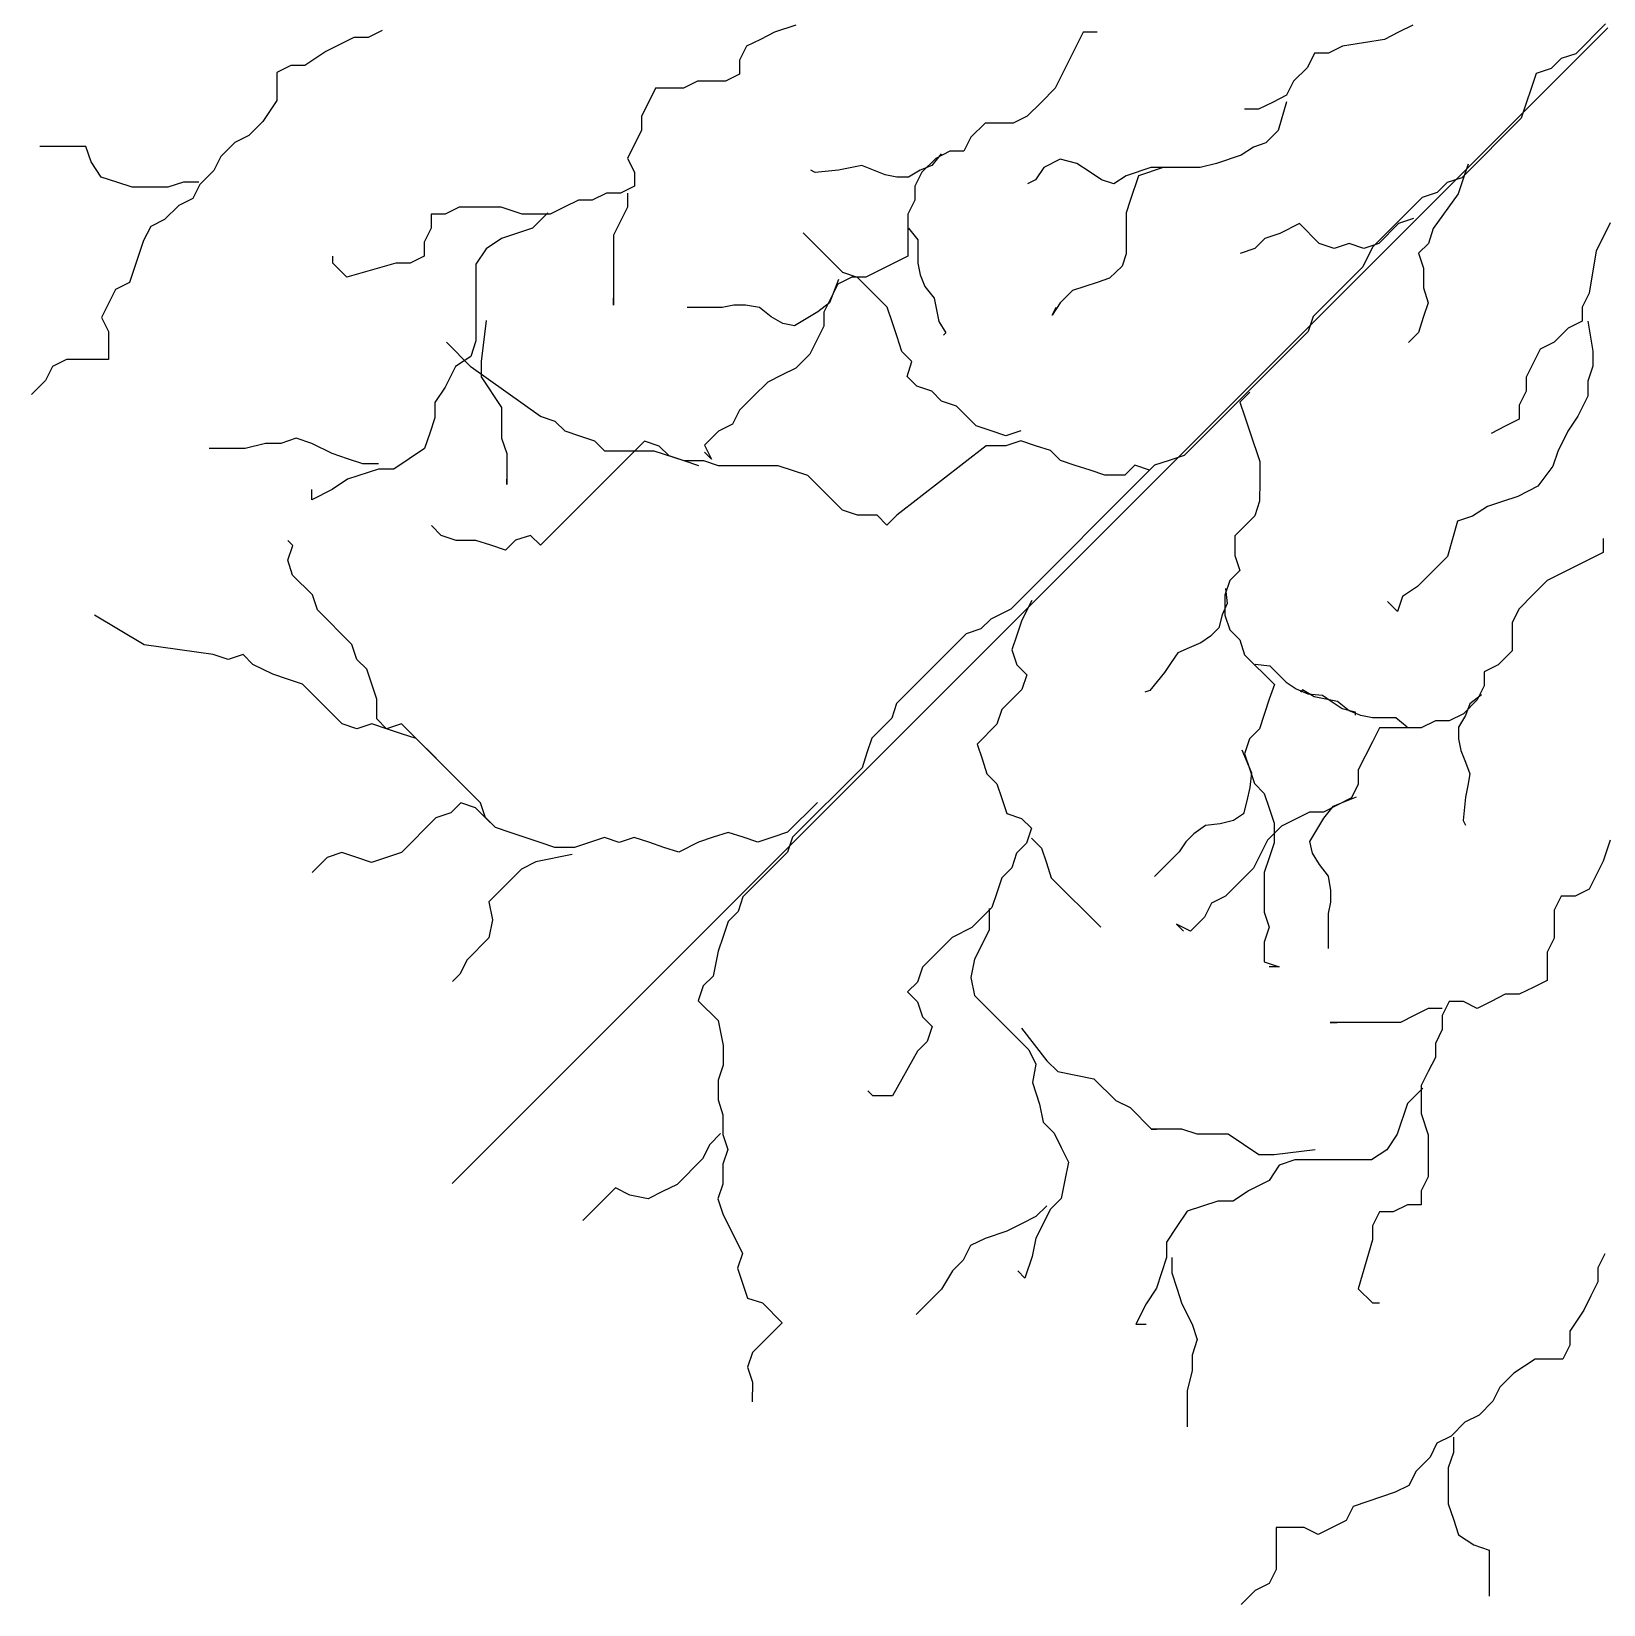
# Model space of a CAD drawing. Header units: millimetres. Extents: x 316.65 to 319.65, y 2570.14 to 2573.14.
# Drawn here: x 316.705 to 318.148, y 2570.192 to 2571.636 of the extents above; entities that cross this region are included whole.
import ezdxf

# ---------------------------------------------------------------- set-up
doc = ezdxf.new("R2010")
doc.units = ezdxf.units.MM
doc.header["$LTSCALE"] = 10
doc.layers.add('Vegetais', color=94, linetype='Continuous')

msp = doc.modelspace()

# ---------------------------------------------------------------- linework, layer by layer
at = {"layer": 'Vegetais'}
for p, q in [((317.027, 2571.6364), (317.0141, 2571.63)), ((317.3874, 2571.6349), (317.3745, 2571.6284)), ((317.4067, 2571.6413), (317.3874, 2571.6349)), ((317.6706, 2571.6349), (317.6641, 2571.622)), ((317.6834, 2571.6349), (317.6706, 2571.6349)), ((317.9602, 2571.6349), (317.9473, 2571.6284)), ((317.9731, 2571.6413), (317.9602, 2571.6349)), ((316.9883, 2571.6236), (316.9755, 2571.6172)), ((317.0012, 2571.63), (316.9883, 2571.6236)), ((317.0141, 2571.63), (317.0012, 2571.63)), ((317.3616, 2571.622), (317.3552, 2571.6092)), ((317.3745, 2571.6284), (317.3616, 2571.622)), ((317.6641, 2571.622), (317.6577, 2571.6092)), ((317.9087, 2571.622), (317.8958, 2571.6156)), ((317.9473, 2571.6284), (317.9087, 2571.622)), ((316.9433, 2571.6043), (316.9304, 2571.5979)), ((316.9562, 2571.6043), (316.9433, 2571.6043)), ((316.9755, 2571.6172), (316.9562, 2571.6043)), ((317.3552, 2571.6092), (317.3552, 2571.5963)), ((317.6577, 2571.6092), (317.6448, 2571.5835)), ((317.883, 2571.6156), (317.8765, 2571.6027)), ((317.8958, 2571.6156), (317.883, 2571.6156)), ((316.9304, 2571.5979), (316.9304, 2571.5722)), ((317.3166, 2571.5899), (317.3037, 2571.5835)), ((317.3423, 2571.5899), (317.3166, 2571.5899)), ((317.3552, 2571.5963), (317.3423, 2571.5899)), ((317.8637, 2571.5899), (317.8572, 2571.5771)), ((317.8765, 2571.6027), (317.8637, 2571.5899)), ((317.278, 2571.5835), (317.2715, 2571.5706)), ((317.3037, 2571.5835), (317.278, 2571.5835)), ((317.6448, 2571.5835), (317.632, 2571.5706)), ((317.8572, 2571.5771), (317.8443, 2571.5706)), ((316.9304, 2571.5722), (316.9175, 2571.5529)), ((317.2715, 2571.5706), (317.2651, 2571.5578)), ((317.632, 2571.5706), (317.6191, 2571.5578)), ((317.8315, 2571.5642), (317.8186, 2571.5642)), ((317.8443, 2571.5706), (317.8315, 2571.5642)), ((317.8573, 2571.5711), (317.8497, 2571.5447)), ((316.9175, 2571.5529), (316.9047, 2571.5401)), ((317.2651, 2571.5578), (317.2651, 2571.5449)), ((317.5805, 2571.5514), (317.5676, 2571.5385)), ((317.6062, 2571.5514), (317.5805, 2571.5514)), ((317.6191, 2571.5578), (317.6062, 2571.5514)), ((318.0728, 2571.5561), (318.0182, 2571.5014)), ((316.8918, 2571.5337), (316.8789, 2571.5208)), ((316.9047, 2571.5401), (316.8918, 2571.5337)), ((317.2587, 2571.5321), (317.2522, 2571.5192)), ((317.2651, 2571.5449), (317.2587, 2571.5321)), ((317.5676, 2571.5385), (317.5612, 2571.5257)), ((317.8384, 2571.5334), (317.8271, 2571.5296)), ((317.8497, 2571.5447), (317.8384, 2571.5334)), ((316.7552, 2571.5302), (316.7128, 2571.5302)), ((316.7599, 2571.5161), (316.7552, 2571.5302)), ((316.8789, 2571.5208), (316.8725, 2571.508)), ((317.2522, 2571.5192), (317.2587, 2571.5064)), ((317.5354, 2571.5192), (317.5225, 2571.5064)), ((317.5402, 2571.5233), (317.5316, 2571.5126)), ((317.5483, 2571.5257), (317.5354, 2571.5192)), ((317.5612, 2571.5257), (317.5483, 2571.5257)), ((317.6496, 2571.5183), (317.6345, 2571.5108)), ((317.6647, 2571.5145), (317.6496, 2571.5183)), ((317.8157, 2571.5221), (317.7931, 2571.5145)), ((317.8271, 2571.5296), (317.8157, 2571.5221)), ((316.7693, 2571.502), (316.7599, 2571.5161)), ((316.8725, 2571.508), (316.8596, 2571.4951)), ((317.2587, 2571.5064), (317.2587, 2571.4936)), ((317.4247, 2571.5062), (317.4205, 2571.5083)), ((317.4461, 2571.5083), (317.4247, 2571.5062)), ((317.4568, 2571.5105), (317.4461, 2571.5083)), ((317.4675, 2571.5126), (317.4568, 2571.5105)), ((317.4782, 2571.5083), (317.4675, 2571.5126)), ((317.4889, 2571.5041), (317.4782, 2571.5083)), ((317.4996, 2571.5019), (317.4889, 2571.5041)), ((317.5209, 2571.5083), (317.5102, 2571.5019)), ((317.5225, 2571.5064), (317.5161, 2571.4936)), ((317.5316, 2571.5126), (317.5209, 2571.5083)), ((317.6345, 2571.5108), (317.627, 2571.4995)), ((317.676, 2571.507), (317.6647, 2571.5145)), ((317.6874, 2571.4995), (317.676, 2571.507)), ((317.71, 2571.5032), (317.6987, 2571.4957)), ((317.7327, 2571.5108), (317.71, 2571.5032)), ((317.7214, 2571.5032), (317.7138, 2571.4806)), ((317.744, 2571.5108), (317.7214, 2571.5032)), ((317.7553, 2571.5108), (317.7327, 2571.5108)), ((317.778, 2571.5108), (317.744, 2571.5108)), ((317.7931, 2571.5145), (317.778, 2571.5108)), ((318.0239, 2571.514), (318.0193, 2571.5003)), ((316.7834, 2571.4973), (316.7693, 2571.502)), ((316.7975, 2571.4926), (316.7834, 2571.4973)), ((316.8305, 2571.4926), (316.7975, 2571.4926)), ((316.8447, 2571.4973), (316.8305, 2571.4926)), ((316.8588, 2571.4973), (316.8447, 2571.4973)), ((316.8596, 2571.4951), (316.8532, 2571.4823)), ((317.2587, 2571.4936), (317.2458, 2571.4871)), ((317.5102, 2571.5019), (317.4996, 2571.5019)), ((317.5161, 2571.4936), (317.5161, 2571.4807)), ((317.627, 2571.4995), (317.6194, 2571.4957)), ((317.6987, 2571.4957), (317.6874, 2571.4995)), ((318.0046, 2571.4969), (317.9955, 2571.4878)), ((318.0182, 2571.5014), (318.0046, 2571.4969)), ((318.0193, 2571.5003), (318.0148, 2571.4867)), ((316.8403, 2571.4759), (316.8274, 2571.463)), ((316.8532, 2571.4823), (316.8403, 2571.4759)), ((317.0978, 2571.4743), (317.0849, 2571.4679)), ((317.1364, 2571.4743), (317.0978, 2571.4743)), ((317.1557, 2571.4679), (317.1364, 2571.4743)), ((317.1943, 2571.4743), (317.1814, 2571.4679)), ((317.2072, 2571.4807), (317.1943, 2571.4743)), ((317.22, 2571.4807), (317.2072, 2571.4807)), ((317.2329, 2571.4871), (317.22, 2571.4807)), ((317.2458, 2571.4871), (317.2329, 2571.4871)), ((317.2522, 2571.4743), (317.2458, 2571.4614)), ((317.2522, 2571.4871), (317.2522, 2571.4743)), ((317.5161, 2571.4807), (317.5097, 2571.4679)), ((317.7138, 2571.4806), (317.71, 2571.4693)), ((317.9818, 2571.4832), (317.9363, 2571.4377)), ((317.9955, 2571.4878), (317.9818, 2571.4832)), ((318.0148, 2571.4867), (317.992, 2571.4549)), ((316.8274, 2571.463), (316.8146, 2571.4566)), ((317.0849, 2571.4679), (317.072, 2571.4679)), ((317.072, 2571.4679), (317.072, 2571.455)), ((317.1814, 2571.4679), (317.1557, 2571.4679)), ((317.1791, 2571.4691), (317.165, 2571.455)), ((317.2458, 2571.4614), (317.2394, 2571.4486)), ((317.5097, 2571.4679), (317.5097, 2571.4293)), ((317.71, 2571.4693), (317.71, 2571.4317)), ((317.8693, 2571.4593), (317.8511, 2571.4502)), ((317.8874, 2571.4411), (317.8693, 2571.4593)), ((317.9602, 2571.4594), (317.942, 2571.4412)), ((317.9738, 2571.4639), (317.9602, 2571.4594)), ((318.1544, 2571.4599), (318.148, 2571.447)), ((316.8146, 2571.4566), (316.8081, 2571.4438)), ((317.072, 2571.455), (317.0656, 2571.4422)), ((317.1367, 2571.4456), (317.1226, 2571.4362)), ((317.165, 2571.455), (317.1367, 2571.4456)), ((317.2394, 2571.4486), (317.2394, 2571.3844)), ((317.4499, 2571.4145), (317.4135, 2571.4508)), ((317.5102, 2571.455), (317.5188, 2571.4443)), ((317.8374, 2571.4456), (317.8283, 2571.4365)), ((317.8511, 2571.4502), (317.8374, 2571.4456)), ((317.992, 2571.4549), (317.9875, 2571.4412)), ((318.148, 2571.447), (318.1416, 2571.4342)), ((316.8081, 2571.4438), (316.7953, 2571.4052)), ((317.0656, 2571.4422), (317.0656, 2571.4293)), ((317.1226, 2571.4362), (317.1131, 2571.4221)), ((317.5188, 2571.4443), (317.5188, 2571.423)), ((317.71, 2571.4317), (317.7063, 2571.4204)), ((317.8283, 2571.4365), (317.8147, 2571.4319)), ((317.9011, 2571.4366), (317.8874, 2571.4411)), ((317.9147, 2571.4411), (317.9011, 2571.4366)), ((317.9283, 2571.4366), (317.9147, 2571.4411)), ((317.9363, 2571.4377), (317.9272, 2571.4195)), ((317.942, 2571.4412), (317.9283, 2571.4366)), ((317.9875, 2571.4412), (317.9784, 2571.4321)), ((317.9784, 2571.4321), (317.9829, 2571.4185)), ((318.1416, 2571.4342), (318.1352, 2571.3956)), ((316.9819, 2571.4229), (316.9819, 2571.4293)), ((316.9948, 2571.4101), (316.9819, 2571.4229)), ((317.0398, 2571.4229), (316.9948, 2571.4101)), ((317.0527, 2571.4229), (317.0398, 2571.4229)), ((317.0656, 2571.4293), (317.0527, 2571.4229)), ((317.1131, 2571.4221), (317.1131, 2571.3516)), ((317.4968, 2571.4229), (317.4711, 2571.4101)), ((317.5097, 2571.4293), (317.4968, 2571.4229)), ((317.5188, 2571.423), (317.5209, 2571.4123)), ((317.7063, 2571.4204), (317.6949, 2571.4091)), ((317.9272, 2571.4195), (317.8817, 2571.374)), ((317.9829, 2571.4185), (317.9829, 2571.4003)), ((316.7953, 2571.4052), (316.7824, 2571.3988)), ((317.4461, 2571.408), (317.4376, 2571.3867)), ((317.4453, 2571.4036), (317.4389, 2571.3908)), ((317.4582, 2571.4101), (317.4453, 2571.4036)), ((317.4635, 2571.4099), (317.4499, 2571.4145)), ((317.4711, 2571.4101), (317.4582, 2571.4101)), ((317.4907, 2571.3827), (317.4635, 2571.4099)), ((317.5209, 2571.4123), (317.5252, 2571.4016)), ((317.5252, 2571.4016), (317.5338, 2571.391)), ((317.6836, 2571.4053), (317.6609, 2571.3978)), ((317.6949, 2571.4091), (317.6836, 2571.4053)), ((316.7824, 2571.3988), (316.776, 2571.3859)), ((317.2394, 2571.3844), (317.2394, 2571.3908)), ((317.4389, 2571.3908), (317.4324, 2571.378)), ((317.5338, 2571.391), (317.5359, 2571.3803)), ((317.6609, 2571.3978), (317.6496, 2571.3865)), ((317.9829, 2571.4003), (317.9874, 2571.3867)), ((318.1352, 2571.3956), (318.1287, 2571.3827)), ((316.776, 2571.3859), (316.7695, 2571.3731)), ((316.7695, 2571.3731), (316.776, 2571.3603)), ((317.3392, 2571.3824), (317.3071, 2571.3824)), ((317.3499, 2571.3846), (317.3392, 2571.3824)), ((317.3606, 2571.3846), (317.3499, 2571.3846)), ((317.3734, 2571.3824), (317.3606, 2571.3846)), ((317.3841, 2571.3739), (317.3734, 2571.3824)), ((317.3948, 2571.3675), (317.3841, 2571.3739)), ((317.4269, 2571.3782), (317.4162, 2571.3718)), ((317.4376, 2571.3867), (317.4269, 2571.3782)), ((317.4324, 2571.378), (317.4324, 2571.3651)), ((317.4953, 2571.3691), (317.4907, 2571.3827)), ((317.5359, 2571.3803), (317.538, 2571.3696)), ((317.6496, 2571.3865), (317.6421, 2571.3752)), ((317.6421, 2571.3752), (317.6458, 2571.3827)), ((317.8817, 2571.374), (317.8771, 2571.3604)), ((317.9828, 2571.373), (317.9783, 2571.3594)), ((317.9874, 2571.3867), (317.9828, 2571.373)), ((318.1287, 2571.3827), (318.1287, 2571.3698)), ((316.776, 2571.3603), (316.776, 2571.3346)), ((317.1226, 2571.3704), (317.1179, 2571.3328)), ((317.4055, 2571.3654), (317.3948, 2571.3675)), ((317.4162, 2571.3718), (317.4055, 2571.3654)), ((317.4324, 2571.3651), (317.426, 2571.3523)), ((317.4998, 2571.3554), (317.4953, 2571.3691)), ((317.538, 2571.3696), (317.5445, 2571.359)), ((317.5445, 2571.359), (317.5423, 2571.3568)), ((317.8771, 2571.3604), (317.7634, 2571.2466)), ((317.9783, 2571.3594), (317.9692, 2571.3503)), ((318.1159, 2571.3634), (318.103, 2571.3505)), ((318.1287, 2571.3698), (318.1159, 2571.3634)), ((318.1339, 2571.3697), (318.1385, 2571.3421)), ((317.1088, 2571.3277), (317.0861, 2571.3504)), ((317.1131, 2571.3516), (317.1084, 2571.3375)), ((317.426, 2571.3523), (317.4196, 2571.3394)), ((317.5043, 2571.3418), (317.4998, 2571.3554)), ((318.0902, 2571.3441), (318.0838, 2571.3312)), ((318.103, 2571.3505), (318.0902, 2571.3441)), ((316.7373, 2571.3346), (316.7245, 2571.3281)), ((316.776, 2571.3346), (316.7373, 2571.3346)), ((317.1084, 2571.3375), (317.0943, 2571.3281)), ((317.1179, 2571.3328), (317.1179, 2571.3187)), ((317.4196, 2571.3394), (317.4067, 2571.3266)), ((317.5134, 2571.3327), (317.5043, 2571.3418)), ((317.5089, 2571.3191), (317.5134, 2571.3327)), ((318.0838, 2571.3312), (318.0774, 2571.3183)), ((318.1385, 2571.3421), (318.1385, 2571.3284)), ((316.718, 2571.3153), (316.7052, 2571.3025)), ((316.7245, 2571.3281), (316.718, 2571.3153)), ((317.0943, 2571.3281), (317.0849, 2571.3093)), ((317.1724, 2571.2823), (317.1088, 2571.3277)), ((317.1179, 2571.3187), (317.1367, 2571.2905)), ((317.3938, 2571.3201), (317.381, 2571.3137)), ((317.4067, 2571.3266), (317.3938, 2571.3201)), ((317.5179, 2571.31), (317.5089, 2571.3191)), ((318.0774, 2571.3183), (318.0774, 2571.3055)), ((318.1385, 2571.3284), (318.1339, 2571.3146)), ((317.0849, 2571.3093), (317.0755, 2571.2952)), ((317.3681, 2571.3009), (317.3552, 2571.288)), ((317.381, 2571.3137), (317.3681, 2571.3009)), ((317.5316, 2571.3054), (317.5179, 2571.31)), ((317.5407, 2571.2964), (317.5316, 2571.3054)), ((317.8236, 2571.3046), (317.8145, 2571.2955)), ((318.0774, 2571.3055), (318.0709, 2571.2926)), ((318.1339, 2571.3008), (318.1247, 2571.2825)), ((318.1339, 2571.3146), (318.1339, 2571.3008)), ((317.0755, 2571.2952), (317.0755, 2571.2811)), ((317.1367, 2571.2905), (317.1367, 2571.2623)), ((317.3552, 2571.288), (317.3488, 2571.2752)), ((317.5543, 2571.2918), (317.5407, 2571.2964)), ((317.5725, 2571.2737), (317.5543, 2571.2918)), ((317.8145, 2571.2955), (317.8191, 2571.2819)), ((318.0709, 2571.2926), (318.0709, 2571.2797)), ((317.0755, 2571.2811), (317.0708, 2571.267)), ((317.186, 2571.2778), (317.1724, 2571.2823)), ((317.1951, 2571.2687), (317.186, 2571.2778)), ((317.3488, 2571.2752), (317.3359, 2571.2688)), ((317.5861, 2571.2691), (317.5725, 2571.2737)), ((317.8191, 2571.2819), (317.8236, 2571.2683)), ((318.0581, 2571.2733), (318.0452, 2571.2668)), ((318.0709, 2571.2797), (318.0581, 2571.2733)), ((318.1247, 2571.2825), (318.1155, 2571.2687)), ((316.92, 2571.2576), (316.9012, 2571.2529)), ((316.9342, 2571.2576), (316.92, 2571.2576)), ((316.9483, 2571.2623), (316.9342, 2571.2576)), ((316.9624, 2571.2576), (316.9483, 2571.2623)), ((316.9813, 2571.2482), (316.9624, 2571.2576)), ((317.0708, 2571.267), (317.066, 2571.2529)), ((317.1367, 2571.2623), (317.1414, 2571.2482)), ((317.2678, 2571.2597), (317.1723, 2571.1641)), ((317.2087, 2571.2642), (317.1951, 2571.2687)), ((317.2224, 2571.2597), (317.2087, 2571.2642)), ((317.2315, 2571.2506), (317.2224, 2571.2597)), ((317.2815, 2571.2552), (317.2678, 2571.2597)), ((317.3359, 2571.2688), (317.323, 2571.2559)), ((317.5997, 2571.2646), (317.5861, 2571.2691)), ((317.6134, 2571.2692), (317.5997, 2571.2646)), ((317.6134, 2571.2601), (317.5997, 2571.2555)), ((317.627, 2571.2555), (317.6134, 2571.2601)), ((317.8236, 2571.2683), (317.8327, 2571.241)), ((318.1155, 2571.2687), (318.1063, 2571.2503)), ((316.9012, 2571.2529), (316.8682, 2571.2529)), ((316.9954, 2571.2435), (316.9813, 2571.2482)), ((317.0095, 2571.2388), (316.9954, 2571.2435)), ((317.0519, 2571.2435), (317.0378, 2571.2341)), ((317.066, 2571.2529), (317.0519, 2571.2435)), ((317.1414, 2571.2482), (317.1414, 2571.22)), ((317.2496, 2571.2506), (317.2315, 2571.2506)), ((317.2769, 2571.2506), (317.2496, 2571.2506)), ((317.3042, 2571.2416), (317.2769, 2571.2506)), ((317.2906, 2571.2461), (317.2815, 2571.2552)), ((317.3042, 2571.2416), (317.2906, 2571.2461)), ((317.323, 2571.2559), (317.3295, 2571.2431)), ((317.3295, 2571.2431), (317.323, 2571.2495)), ((317.5815, 2571.2555), (317.5406, 2571.2236)), ((317.5997, 2571.2555), (317.5815, 2571.2555)), ((317.6406, 2571.251), (317.627, 2571.2555)), ((317.6497, 2571.2419), (317.6406, 2571.251)), ((317.7634, 2571.2466), (317.7497, 2571.242)), ((318.1063, 2571.2503), (318.1017, 2571.2366)), ((317.0237, 2571.2341), (316.9954, 2571.2247)), ((317.0237, 2571.2388), (317.0095, 2571.2388)), ((317.0378, 2571.2341), (317.0237, 2571.2341)), ((317.3224, 2571.2416), (317.3042, 2571.2416)), ((317.3178, 2571.237), (317.3042, 2571.2416)), ((317.336, 2571.2371), (317.3224, 2571.2416)), ((317.3542, 2571.2371), (317.336, 2571.2371)), ((317.3724, 2571.2371), (317.3542, 2571.2371)), ((317.3906, 2571.2371), (317.3724, 2571.2371)), ((317.4178, 2571.228), (317.3906, 2571.2371)), ((317.4496, 2571.1963), (317.4178, 2571.228)), ((317.7361, 2571.2375), (317.6041, 2571.1055)), ((317.6633, 2571.2374), (317.6497, 2571.2419)), ((317.677, 2571.2329), (317.6633, 2571.2374)), ((317.6906, 2571.2283), (317.677, 2571.2329)), ((317.7088, 2571.2284), (317.6906, 2571.2283)), ((317.7179, 2571.2375), (317.7088, 2571.2284)), ((317.7315, 2571.2329), (317.7179, 2571.2375)), ((317.7497, 2571.242), (317.7361, 2571.2375)), ((317.8327, 2571.241), (317.8327, 2571.2228)), ((318.1017, 2571.2366), (318.0879, 2571.2182)), ((316.9813, 2571.2153), (316.9624, 2571.2059)), ((316.9624, 2571.2059), (316.9624, 2571.2153)), ((316.9954, 2571.2247), (316.9813, 2571.2153)), ((317.1414, 2571.22), (317.1414, 2571.2247)), ((317.5406, 2571.2236), (317.4996, 2571.1918)), ((317.8327, 2571.2228), (317.8326, 2571.2046)), ((318.0879, 2571.2182), (318.0695, 2571.209)), ((317.8326, 2571.2046), (317.8281, 2571.191)), ((318.0419, 2571.1998), (318.0281, 2571.1907)), ((318.0557, 2571.2044), (318.0419, 2571.1998)), ((318.0695, 2571.209), (318.0557, 2571.2044)), ((317.4633, 2571.1917), (317.4496, 2571.1963)), ((317.4814, 2571.1917), (317.4633, 2571.1917)), ((317.4905, 2571.1827), (317.4814, 2571.1917)), ((317.4996, 2571.1918), (317.4905, 2571.1827)), ((317.8281, 2571.191), (317.8099, 2571.1728)), ((318.0143, 2571.1861), (318.0051, 2571.1539)), ((318.0281, 2571.1907), (318.0143, 2571.1861)), ((317.0814, 2571.1731), (317.0723, 2571.1822)), ((317.095, 2571.1686), (317.0814, 2571.1731)), ((317.1632, 2571.1732), (317.1495, 2571.1687)), ((317.1723, 2571.1641), (317.1632, 2571.1732)), ((317.8099, 2571.1728), (317.8099, 2571.1546)), ((318.148, 2571.1703), (318.148, 2571.1574)), ((316.945, 2571.1639), (316.9404, 2571.1684)), ((316.9404, 2571.1503), (316.945, 2571.1639)), ((317.1132, 2571.1686), (317.095, 2571.1686)), ((317.1268, 2571.1641), (317.1132, 2571.1686)), ((317.1404, 2571.1596), (317.1268, 2571.1641)), ((317.1495, 2571.1687), (317.1404, 2571.1596)), ((318.148, 2571.1574), (318.1352, 2571.151)), ((316.9449, 2571.1366), (316.9404, 2571.1503)), ((317.8099, 2571.1546), (317.8144, 2571.141)), ((318.0051, 2571.1539), (317.9775, 2571.1264)), ((318.1223, 2571.1446), (318.0966, 2571.1317)), ((318.1352, 2571.151), (318.1223, 2571.1446)), ((316.9631, 2571.1185), (316.9449, 2571.1366)), ((317.8053, 2571.1319), (317.8007, 2571.1182)), ((317.8144, 2571.141), (317.8053, 2571.1319)), ((318.0966, 2571.1317), (318.0838, 2571.1188)), ((316.9676, 2571.1048), (316.9631, 2571.1185)), ((317.6234, 2571.1135), (317.6143, 2571.0953)), ((317.8007, 2571.1182), (317.8007, 2571.1)), ((317.8013, 2571.1244), (317.8028, 2571.1108)), ((317.9591, 2571.1034), (317.9499, 2571.1126)), ((317.9637, 2571.1172), (317.9591, 2571.1034)), ((317.9775, 2571.1264), (317.9637, 2571.1172)), ((318.0838, 2571.1188), (318.0709, 2571.1059)), ((316.8085, 2571.0728), (316.763, 2571.1001)), ((316.9994, 2571.073), (316.9676, 2571.1048)), ((317.6041, 2571.1055), (317.5859, 2571.0964)), ((317.7982, 2571.1003), (317.7952, 2571.0882)), ((317.8028, 2571.1108), (317.7982, 2571.1003)), ((317.8007, 2571.1), (317.8052, 2571.0864)), ((318.0709, 2571.1059), (318.0645, 2571.0931)), ((317.5768, 2571.0873), (317.5632, 2571.0827)), ((317.5859, 2571.0964), (317.5768, 2571.0873)), ((317.6143, 2571.0953), (317.6097, 2571.0817)), ((317.7952, 2571.0882), (317.7876, 2571.0806)), ((317.8052, 2571.0864), (317.8143, 2571.0773)), ((318.0645, 2571.0931), (318.0645, 2571.0673)), ((316.8721, 2571.0638), (316.8085, 2571.0728)), ((317.004, 2571.0594), (316.9994, 2571.073)), ((317.5632, 2571.0827), (317.4994, 2571.019)), ((317.6097, 2571.0817), (317.6052, 2571.068)), ((317.768, 2571.07), (317.7574, 2571.0655)), ((317.7786, 2571.0746), (317.768, 2571.07)), ((317.7876, 2571.0806), (317.7786, 2571.0746)), ((317.8143, 2571.0773), (317.8188, 2571.0637)), ((316.8858, 2571.0593), (316.8721, 2571.0638)), ((316.8994, 2571.0638), (316.8858, 2571.0593)), ((316.9085, 2571.0548), (316.8994, 2571.0638)), ((317.013, 2571.0503), (317.004, 2571.0594)), ((317.6052, 2571.068), (317.6097, 2571.0544)), ((317.7513, 2571.0564), (317.7453, 2571.0474)), ((317.7574, 2571.0655), (317.7513, 2571.0564)), ((317.8188, 2571.0637), (317.8461, 2571.0364)), ((317.8284, 2571.055), (317.842, 2571.0535)), ((318.0645, 2571.0673), (318.0517, 2571.0544)), ((316.9267, 2571.0457), (316.9085, 2571.0548)), ((316.9403, 2571.0411), (316.9267, 2571.0457)), ((316.9539, 2571.0366), (316.9403, 2571.0411)), ((317.0176, 2571.0367), (317.013, 2571.0503)), ((317.6097, 2571.0544), (317.6188, 2571.0453)), ((317.6188, 2571.0453), (317.6142, 2571.0317)), ((317.7453, 2571.0474), (317.7317, 2571.0307)), ((317.842, 2571.0535), (317.857, 2571.0384)), ((318.0517, 2571.0544), (318.0388, 2571.048)), ((318.0388, 2571.048), (318.0388, 2571.0351)), ((316.9903, 2571.0003), (316.9539, 2571.0366)), ((317.0221, 2571.023), (317.0176, 2571.0367)), ((317.6142, 2571.0317), (317.596, 2571.0135)), ((317.7317, 2571.0307), (317.7272, 2571.0292)), ((317.8461, 2571.0364), (317.8415, 2571.0228)), ((317.857, 2571.0384), (317.8661, 2571.0324)), ((317.8661, 2571.0324), (317.8767, 2571.0279)), ((317.8721, 2571.0313), (317.87, 2571.0292)), ((317.8828, 2571.0249), (317.8721, 2571.0313)), ((317.8767, 2571.0279), (317.8903, 2571.0264)), ((317.8903, 2571.0264), (317.8993, 2571.0203)), ((318.0364, 2571.027), (318.0257, 2571.0185)), ((318.0388, 2571.0351), (318.0324, 2571.0223)), ((317.0221, 2571.0049), (317.0221, 2571.023)), ((317.4994, 2571.019), (317.4949, 2571.0054)), ((317.596, 2571.0135), (317.5915, 2570.9998)), ((317.8415, 2571.0228), (317.8324, 2570.9955)), ((317.8935, 2571.0228), (317.8828, 2571.0249)), ((317.9041, 2571.0206), (317.8935, 2571.0228)), ((317.8993, 2571.0203), (317.9084, 2571.0143)), ((317.9148, 2571.0121), (317.9041, 2571.0206)), ((317.9084, 2571.0143), (317.9204, 2571.0113)), ((317.9255, 2571.0078), (317.9148, 2571.0121)), ((318.0324, 2571.0223), (318.0196, 2571.0094)), ((318.0257, 2571.0185), (318.0215, 2571.0078)), ((317.0039, 2570.9958), (316.9903, 2571.0003)), ((317.0175, 2571.0003), (317.0039, 2570.9958)), ((317.0312, 2570.9958), (317.0175, 2571.0003)), ((317.0312, 2570.9958), (317.0221, 2571.0049)), ((317.0448, 2571.0003), (317.0312, 2570.9958)), ((317.1175, 2570.9277), (317.0448, 2571.0003)), ((317.4949, 2571.0054), (317.4767, 2570.9872)), ((317.5915, 2570.9998), (317.5733, 2570.9816)), ((317.9204, 2571.0113), (317.9204, 2571.0083)), ((317.9361, 2571.0057), (317.9255, 2571.0078)), ((317.9575, 2571.0057), (317.9361, 2571.0057)), ((317.9681, 2570.9971), (317.9575, 2571.0057)), ((317.9939, 2571.003), (317.981, 2570.9965)), ((318.0067, 2571.003), (317.9939, 2571.003)), ((318.0196, 2571.0094), (318.0067, 2571.003)), ((318.0215, 2571.0078), (318.0151, 2570.9971)), ((318.0151, 2570.9971), (318.0151, 2570.9864)), ((317.0448, 2570.9912), (317.0312, 2570.9958)), ((317.0584, 2570.9867), (317.0448, 2570.9912)), ((317.0766, 2570.9686), (317.0584, 2570.9867)), ((317.4767, 2570.9872), (317.4721, 2570.9735)), ((317.8233, 2570.9864), (317.8188, 2570.9728)), ((317.8324, 2570.9955), (317.8233, 2570.9864)), ((317.9361, 2570.9836), (317.9232, 2570.9579)), ((317.9425, 2570.9965), (317.9361, 2570.9836)), ((317.981, 2570.9965), (317.9425, 2570.9965)), ((318.0151, 2570.9864), (318.0172, 2570.9757)), ((317.4721, 2570.9735), (317.4676, 2570.9599)), ((317.5733, 2570.9816), (317.5778, 2570.968)), ((317.8162, 2570.9764), (317.8252, 2570.9553)), ((317.8188, 2570.9728), (317.8233, 2570.9591)), ((318.0172, 2570.9757), (318.0215, 2570.965)), ((317.4676, 2570.9599), (317.4038, 2570.8962)), ((317.5778, 2570.968), (317.5823, 2570.9543)), ((317.5823, 2570.9543), (317.5914, 2570.9453)), ((317.8233, 2570.9591), (317.8278, 2570.9455)), ((317.8252, 2570.9553), (317.8237, 2570.9417)), ((317.9232, 2570.9579), (317.9232, 2570.945)), ((318.0215, 2570.965), (318.0257, 2570.9543)), ((318.0257, 2570.9543), (318.0236, 2570.9436)), ((317.5914, 2570.9453), (317.5959, 2570.9316)), ((317.8237, 2570.9417), (317.8207, 2570.9296)), ((317.8278, 2570.9455), (317.8369, 2570.9364)), ((317.9232, 2570.945), (317.9168, 2570.9322)), ((318.0236, 2570.9436), (318.0215, 2570.933)), ((317.0993, 2570.9277), (317.0902, 2570.9186)), ((317.1129, 2570.9231), (317.0993, 2570.9277)), ((317.122, 2570.914), (317.1175, 2570.9277)), ((317.4266, 2570.928), (317.3993, 2570.9007)), ((317.5959, 2570.9316), (317.6005, 2570.918)), ((317.8207, 2570.9296), (317.8177, 2570.9175)), ((317.8369, 2570.9364), (317.8414, 2570.9228)), ((317.9039, 2570.9257), (317.8911, 2570.9193)), ((317.9212, 2570.933), (317.8999, 2570.9244)), ((317.9168, 2570.9322), (317.9039, 2570.9257)), ((318.0215, 2570.933), (318.0193, 2570.9116)), ((317.0765, 2570.914), (317.0447, 2570.8821)), ((317.0902, 2570.9186), (317.0765, 2570.914)), ((317.1311, 2570.905), (317.1129, 2570.9231)), ((317.1311, 2570.905), (317.122, 2570.914)), ((317.6005, 2570.918), (317.6141, 2570.9135)), ((317.6141, 2570.9135), (317.6232, 2570.9044)), ((317.8086, 2570.9115), (317.7965, 2570.9085)), ((317.8177, 2570.9175), (317.8086, 2570.9115)), ((317.8414, 2570.9228), (317.846, 2570.9092)), ((317.8654, 2570.9129), (317.8526, 2570.9064)), ((317.8783, 2570.9193), (317.8654, 2570.9129)), ((317.8911, 2570.9193), (317.8783, 2570.9193)), ((317.8913, 2570.9137), (317.8849, 2570.903)), ((317.8999, 2570.9244), (317.8913, 2570.9137)), ((318.0193, 2570.9116), (318.0215, 2570.9073)), ((317.1447, 2570.9004), (317.1311, 2570.905)), ((317.1584, 2570.8959), (317.1447, 2570.9004)), ((317.2584, 2570.896), (317.2447, 2570.8914)), ((317.272, 2570.8915), (317.2584, 2570.896)), ((317.3311, 2570.8961), (317.3175, 2570.8915)), ((317.3448, 2570.9006), (317.3311, 2570.8961)), ((317.3584, 2570.8961), (317.3448, 2570.9006)), ((317.372, 2570.8916), (317.3584, 2570.8961)), ((317.3857, 2570.8961), (317.372, 2570.8916)), ((317.3993, 2570.9007), (317.3857, 2570.8961)), ((317.4038, 2570.8962), (317.3993, 2570.8825)), ((317.6232, 2570.9044), (317.6186, 2570.8907)), ((317.7723, 2570.8994), (317.7648, 2570.8918)), ((317.7829, 2570.9069), (317.7723, 2570.8994)), ((317.7965, 2570.9085), (317.7829, 2570.9069)), ((317.8526, 2570.9064), (317.8397, 2570.8935)), ((317.846, 2570.9092), (317.8459, 2570.891)), ((317.8849, 2570.903), (317.8785, 2570.8923)), ((316.9901, 2570.8821), (316.9765, 2570.8775)), ((317.0038, 2570.8776), (316.9901, 2570.8821)), ((317.0447, 2570.8821), (317.031, 2570.8776)), ((317.172, 2570.8914), (317.1584, 2570.8959)), ((317.1856, 2570.8868), (317.172, 2570.8914)), ((317.2038, 2570.8869), (317.1856, 2570.8868)), ((317.2174, 2570.8914), (317.2038, 2570.8869)), ((317.2311, 2570.896), (317.2174, 2570.8914)), ((317.2447, 2570.8914), (317.2311, 2570.896)), ((317.2856, 2570.8869), (317.272, 2570.8915)), ((317.2993, 2570.8824), (317.2856, 2570.8869)), ((317.3175, 2570.8915), (317.2993, 2570.8824)), ((317.3993, 2570.8825), (317.3583, 2570.8416)), ((317.6095, 2570.8816), (317.605, 2570.868)), ((317.6186, 2570.8907), (317.6095, 2570.8816)), ((317.6232, 2570.8953), (317.6323, 2570.8862)), ((317.6323, 2570.8862), (317.6368, 2570.8726)), ((317.7587, 2570.8827), (317.736, 2570.8601)), ((317.7648, 2570.8918), (317.7587, 2570.8827)), ((317.8397, 2570.8935), (317.8333, 2570.8807)), ((317.8459, 2570.891), (317.8414, 2570.8773)), ((317.8785, 2570.8923), (317.8807, 2570.8816)), ((317.8807, 2570.8816), (317.8871, 2570.871)), ((318.1544, 2570.8935), (318.148, 2570.8742)), ((316.9765, 2570.8775), (316.9628, 2570.8639)), ((317.0174, 2570.873), (317.0038, 2570.8776)), ((317.031, 2570.8776), (317.0174, 2570.873)), ((317.1683, 2570.8736), (317.155, 2570.867)), ((317.2016, 2570.8803), (317.1683, 2570.8736)), ((317.605, 2570.868), (317.5959, 2570.8589)), ((317.6368, 2570.8726), (317.6413, 2570.8589)), ((317.8269, 2570.8678), (317.814, 2570.8549)), ((317.8333, 2570.8807), (317.8269, 2570.8678)), ((317.8414, 2570.8773), (317.8368, 2570.8637)), ((317.8871, 2570.871), (317.8956, 2570.8603)), ((318.148, 2570.8742), (318.1416, 2570.8614)), ((317.155, 2570.867), (317.1251, 2570.837)), ((317.5959, 2570.8589), (317.5913, 2570.8452)), ((317.6413, 2570.8589), (317.6867, 2570.8135)), ((317.814, 2570.8549), (317.8012, 2570.8421)), ((317.8368, 2570.8637), (317.8368, 2570.8455)), ((317.8956, 2570.8603), (317.8977, 2570.8474)), ((318.1416, 2570.8614), (318.1352, 2570.8485)), ((317.3583, 2570.8416), (317.3538, 2570.8279)), ((317.5913, 2570.8452), (317.5867, 2570.8316)), ((317.8012, 2570.8421), (317.7883, 2570.8356)), ((317.8368, 2570.8455), (317.8368, 2570.8273)), ((317.8977, 2570.8474), (317.8977, 2570.8367)), ((318.1095, 2570.8421), (318.103, 2570.8292)), ((318.1223, 2570.8421), (318.1095, 2570.8421)), ((318.1352, 2570.8485), (318.1223, 2570.8421)), ((317.1251, 2570.837), (317.1284, 2570.8204)), ((317.3538, 2570.8279), (317.3447, 2570.8188)), ((317.5867, 2570.8316), (317.5685, 2570.8134)), ((317.5842, 2570.8308), (317.5842, 2570.8109)), ((317.7883, 2570.8356), (317.7819, 2570.8227)), ((317.8368, 2570.8273), (317.8413, 2570.8137)), ((317.8977, 2570.8367), (317.8956, 2570.8261)), ((317.8956, 2570.8261), (317.8956, 2570.794)), ((318.103, 2570.8292), (318.103, 2570.8034)), ((317.1284, 2570.8204), (317.125, 2570.8037)), ((317.3447, 2570.8188), (317.3401, 2570.8052)), ((317.5685, 2570.8134), (317.5503, 2570.8043)), ((317.5842, 2570.8109), (317.5709, 2570.7842)), ((317.6867, 2570.8135), (317.6822, 2570.8181)), ((317.7562, 2570.8163), (317.7627, 2570.8099)), ((317.7691, 2570.8099), (317.7562, 2570.8163)), ((317.7819, 2570.8227), (317.7691, 2570.8099)), ((317.8413, 2570.8137), (317.8368, 2570.8)), ((317.125, 2570.8037), (317.105, 2570.7837)), ((317.3401, 2570.8052), (317.3355, 2570.7915)), ((317.5503, 2570.8043), (317.523, 2570.777)), ((317.8368, 2570.8), (317.8367, 2570.7818)), ((318.103, 2570.8034), (318.0966, 2570.7906)), ((317.105, 2570.7837), (317.0984, 2570.7704)), ((317.3355, 2570.7915), (317.331, 2570.7688)), ((317.5709, 2570.7842), (317.5675, 2570.7676)), ((317.8367, 2570.7818), (317.8504, 2570.7773)), ((318.0966, 2570.7906), (318.0966, 2570.7648)), ((317.0984, 2570.7704), (317.0917, 2570.7638)), ((317.331, 2570.7688), (317.3219, 2570.7597)), ((317.523, 2570.777), (317.5185, 2570.7633)), ((317.5675, 2570.7676), (317.5708, 2570.751)), ((317.8504, 2570.7773), (317.8413, 2570.7773)), ((317.3219, 2570.7597), (317.3173, 2570.746)), ((317.5185, 2570.7633), (317.5094, 2570.7542)), ((317.5094, 2570.7542), (317.5185, 2570.7451)), ((318.0581, 2570.752), (318.0452, 2570.7455)), ((318.0709, 2570.752), (318.0581, 2570.752)), ((318.0838, 2570.7584), (318.0709, 2570.752)), ((318.0966, 2570.7648), (318.0838, 2570.7584)), ((317.3173, 2570.746), (317.3355, 2570.7279)), ((317.5185, 2570.7451), (317.523, 2570.7315)), ((317.5708, 2570.751), (317.6207, 2570.7011)), ((317.9874, 2570.7391), (317.9746, 2570.7326)), ((318.0003, 2570.7391), (317.9874, 2570.7391)), ((318.0067, 2570.7455), (318.0003, 2570.7326)), ((318.0196, 2570.7455), (318.0067, 2570.7455)), ((318.0324, 2570.7391), (318.0196, 2570.7455)), ((318.0452, 2570.7455), (318.0324, 2570.7391)), ((317.3355, 2570.7279), (317.34, 2570.7051)), ((317.523, 2570.7315), (317.5321, 2570.7224)), ((317.9618, 2570.7262), (317.8975, 2570.7262)), ((317.8975, 2570.7262), (317.9039, 2570.7262)), ((317.9746, 2570.7326), (317.9618, 2570.7262)), ((318.0003, 2570.7326), (318.0003, 2570.7198)), ((317.5275, 2570.7088), (317.5184, 2570.6997)), ((317.5321, 2570.7224), (317.5275, 2570.7088)), ((317.614, 2570.7211), (317.6373, 2570.6911)), ((318.0003, 2570.7198), (317.9939, 2570.7069)), ((317.34, 2570.7051), (317.34, 2570.687)), ((317.5184, 2570.6997), (317.4956, 2570.6587)), ((317.6207, 2570.7011), (317.6273, 2570.6878)), ((317.9939, 2570.694), (317.9874, 2570.6812)), ((317.9939, 2570.7069), (317.9939, 2570.694)), ((317.34, 2570.687), (317.3354, 2570.6733)), ((317.6273, 2570.6878), (317.624, 2570.6712)), ((317.6373, 2570.6911), (317.6473, 2570.6812)), ((317.6473, 2570.6812), (317.6805, 2570.6745)), ((317.9874, 2570.6812), (317.981, 2570.6683)), ((317.3354, 2570.6733), (317.3354, 2570.6551)), ((317.624, 2570.6712), (317.6306, 2570.6512)), ((317.6805, 2570.6745), (317.7005, 2570.6546)), ((317.9823, 2570.6659), (317.9682, 2570.6518)), ((317.981, 2570.6683), (317.981, 2570.6425)), ((317.3354, 2570.6551), (317.3399, 2570.6415)), ((317.4775, 2570.6587), (317.4729, 2570.6633)), ((317.4956, 2570.6587), (317.4775, 2570.6587)), ((317.6306, 2570.6512), (317.6339, 2570.6346)), ((317.7005, 2570.6546), (317.7138, 2570.648)), ((317.9682, 2570.6518), (317.9588, 2570.6236)), ((317.3399, 2570.6415), (317.3399, 2570.6233)), ((317.7138, 2570.648), (317.7337, 2570.628)), ((317.981, 2570.6425), (317.9874, 2570.6232)), ((317.3378, 2570.6243), (317.3278, 2570.6143)), ((317.3399, 2570.6233), (317.3444, 2570.6097)), ((317.6339, 2570.6346), (317.6439, 2570.6246)), ((317.6439, 2570.6246), (317.6505, 2570.6113)), ((317.7337, 2570.628), (317.7304, 2570.6313)), ((317.7331, 2570.6283), (317.7378, 2570.6283)), ((317.7613, 2570.6283), (317.7331, 2570.6283)), ((317.7754, 2570.6236), (317.7613, 2570.6283)), ((317.8036, 2570.6236), (317.7754, 2570.6236)), ((317.8318, 2570.6047), (317.8036, 2570.6236)), ((317.9588, 2570.6236), (317.9494, 2570.6094)), ((317.9874, 2570.6232), (317.9874, 2570.5846)), ((317.3278, 2570.6143), (317.3211, 2570.601)), ((317.3444, 2570.6097), (317.3399, 2570.596)), ((317.6505, 2570.6113), (317.6572, 2570.598)), ((317.8836, 2570.6094), (317.8459, 2570.6047)), ((317.9494, 2570.6094), (317.9353, 2570.6)), ((317.3211, 2570.601), (317.2978, 2570.5776)), ((317.3399, 2570.596), (317.3399, 2570.5779)), ((317.6572, 2570.598), (317.6538, 2570.5814)), ((317.8459, 2570.6047), (317.8318, 2570.6047)), ((317.8506, 2570.5953), (317.8412, 2570.5812)), ((317.8648, 2570.6), (317.8506, 2570.5953)), ((317.9353, 2570.6), (317.8648, 2570.6)), ((317.6538, 2570.5814), (317.6505, 2570.5647)), ((317.8412, 2570.5812), (317.8224, 2570.5717)), ((317.9874, 2570.5846), (317.981, 2570.5717)), ((317.2412, 2570.5743), (317.2113, 2570.5443)), ((317.2545, 2570.5676), (317.2412, 2570.5743)), ((317.2712, 2570.5643), (317.2545, 2570.5676)), ((317.2845, 2570.571), (317.2712, 2570.5643)), ((317.2978, 2570.5776), (317.2845, 2570.571)), ((317.3399, 2570.5779), (317.3353, 2570.5642)), ((317.3353, 2570.5642), (317.3398, 2570.5506)), ((317.6505, 2570.5647), (317.6405, 2570.5547)), ((317.8224, 2570.5717), (317.8083, 2570.5623)), ((317.981, 2570.5717), (317.981, 2570.5589)), ((317.3398, 2570.5506), (317.358, 2570.5142)), ((317.6405, 2570.5547), (317.6271, 2570.5281)), ((317.6372, 2570.558), (317.6272, 2570.548)), ((317.766, 2570.5529), (317.7566, 2570.5388)), ((317.7801, 2570.5576), (317.766, 2570.5529)), ((317.7942, 2570.5623), (317.7801, 2570.5576)), ((317.8083, 2570.5623), (317.7942, 2570.5623)), ((317.9425, 2570.5524), (317.9361, 2570.5396)), ((317.9553, 2570.5524), (317.9425, 2570.5524)), ((317.9682, 2570.5589), (317.9553, 2570.5524)), ((317.981, 2570.5589), (317.9682, 2570.5589)), ((317.6139, 2570.5414), (317.6005, 2570.5347)), ((317.6272, 2570.548), (317.6139, 2570.5414)), ((317.7566, 2570.5388), (317.7472, 2570.5246)), ((317.9361, 2570.5396), (317.9361, 2570.5267)), ((317.5673, 2570.5214), (317.5606, 2570.5081)), ((317.5806, 2570.528), (317.5673, 2570.5214)), ((317.6005, 2570.5347), (317.5806, 2570.528)), ((317.6271, 2570.5281), (317.6238, 2570.5114)), ((317.7472, 2570.5246), (317.7472, 2570.5105)), ((317.9361, 2570.5267), (317.9232, 2570.4816)), ((317.358, 2570.5142), (317.3534, 2570.5006)), ((317.5606, 2570.5081), (317.5506, 2570.4981)), ((317.6238, 2570.5114), (317.6171, 2570.4915)), ((317.7472, 2570.5105), (317.7378, 2570.4822)), ((317.7519, 2570.5105), (317.7519, 2570.4964)), ((318.1496, 2570.5138), (318.1432, 2570.5009)), ((317.3534, 2570.5006), (317.358, 2570.487)), ((317.5506, 2570.4981), (317.5406, 2570.4814)), ((317.6171, 2570.4915), (317.6105, 2570.4981)), ((317.7519, 2570.4964), (317.7566, 2570.4822)), ((318.1432, 2570.5009), (318.1432, 2570.4881)), ((317.358, 2570.487), (317.3625, 2570.4733)), ((317.5406, 2570.4814), (317.5173, 2570.4581)), ((317.7378, 2570.4822), (317.7284, 2570.4681)), ((317.7566, 2570.4822), (317.7613, 2570.4681)), ((317.9232, 2570.4816), (317.9361, 2570.4688)), ((318.1432, 2570.4881), (318.1367, 2570.4752)), ((317.3625, 2570.4733), (317.3761, 2570.4688)), ((317.3761, 2570.4688), (317.3943, 2570.4506)), ((317.7284, 2570.4681), (317.719, 2570.4493)), ((317.7613, 2570.4681), (317.7707, 2570.4493)), ((317.9361, 2570.4688), (317.9425, 2570.4688)), ((318.1367, 2570.4752), (318.1303, 2570.4623)), ((317.3943, 2570.4506), (317.367, 2570.4233)), ((317.719, 2570.4493), (317.7284, 2570.4493)), ((317.7707, 2570.4493), (317.7754, 2570.4351)), ((318.1303, 2570.4623), (318.1175, 2570.443)), ((317.7754, 2570.4351), (317.7707, 2570.421)), ((318.1175, 2570.443), (318.1175, 2570.4301)), ((317.367, 2570.4233), (317.3624, 2570.4097)), ((317.7707, 2570.421), (317.7707, 2570.4069)), ((318.1175, 2570.4301), (318.111, 2570.4173)), ((317.3624, 2570.4097), (317.367, 2570.396)), ((317.7707, 2570.4069), (317.766, 2570.388)), ((318.0854, 2570.4173), (318.0661, 2570.4044)), ((318.111, 2570.4173), (318.0854, 2570.4173)), ((317.367, 2570.396), (317.3669, 2570.3779)), ((318.0532, 2570.3915), (318.0468, 2570.3787)), ((318.0661, 2570.4044), (318.0532, 2570.3915)), ((317.766, 2570.388), (317.766, 2570.3551)), ((318.0468, 2570.3787), (318.034, 2570.3658)), ((318.034, 2570.3658), (318.0211, 2570.3593)), ((318.0211, 2570.3593), (318.0083, 2570.3465)), ((317.9954, 2570.34), (317.989, 2570.3272)), ((318.0083, 2570.3465), (317.9954, 2570.34)), ((318.0105, 2570.3456), (318.0105, 2570.3315)), ((317.989, 2570.3272), (317.9762, 2570.3143)), ((318.0105, 2570.3315), (318.0058, 2570.3174)), ((317.9762, 2570.3143), (317.9697, 2570.3014)), ((318.0058, 2570.3174), (318.0058, 2570.2844)), ((317.9569, 2570.295), (317.9184, 2570.2821)), ((317.9697, 2570.3014), (317.9569, 2570.295)), ((317.9184, 2570.2821), (317.9119, 2570.2692)), ((318.0058, 2570.2844), (318.0105, 2570.2703)), ((317.8477, 2570.2628), (317.8477, 2570.2242)), ((317.8734, 2570.2628), (317.8477, 2570.2628)), ((317.8863, 2570.2564), (317.8734, 2570.2628)), ((317.8991, 2570.2628), (317.8863, 2570.2564)), ((317.9119, 2570.2692), (317.8991, 2570.2628)), ((318.0105, 2570.2703), (318.0152, 2570.2561)), ((318.0152, 2570.2561), (318.0293, 2570.2467)), ((318.0293, 2570.2467), (318.0434, 2570.242)), ((318.0434, 2570.242), (318.0434, 2570.1996)), ((317.8477, 2570.2242), (317.8413, 2570.2113)), ((317.8284, 2570.2049), (317.8156, 2570.192)), ((317.8413, 2570.2113), (317.8284, 2570.2049))]:
    msp.add_line(p, q, dxfattribs=at)
at = {"layer": 'Vegetais', "color": 34}
for p, q in [((318.1521, 2571.639), (317.0915, 2570.5783)), ((318.1502, 2571.6425), (318.1229, 2571.6152)), ((318.1093, 2571.6107), (318.1002, 2571.6015)), ((318.1229, 2571.6152), (318.1093, 2571.6107)), ((318.0865, 2571.597), (318.082, 2571.5833)), ((318.1002, 2571.6015), (318.0865, 2571.597)), ((318.082, 2571.5833), (318.0774, 2571.5697)), ((318.0774, 2571.5697), (318.0728, 2571.5561))]:
    msp.add_line(p, q, dxfattribs=at)

doc.saveas('drawing.dxf')
